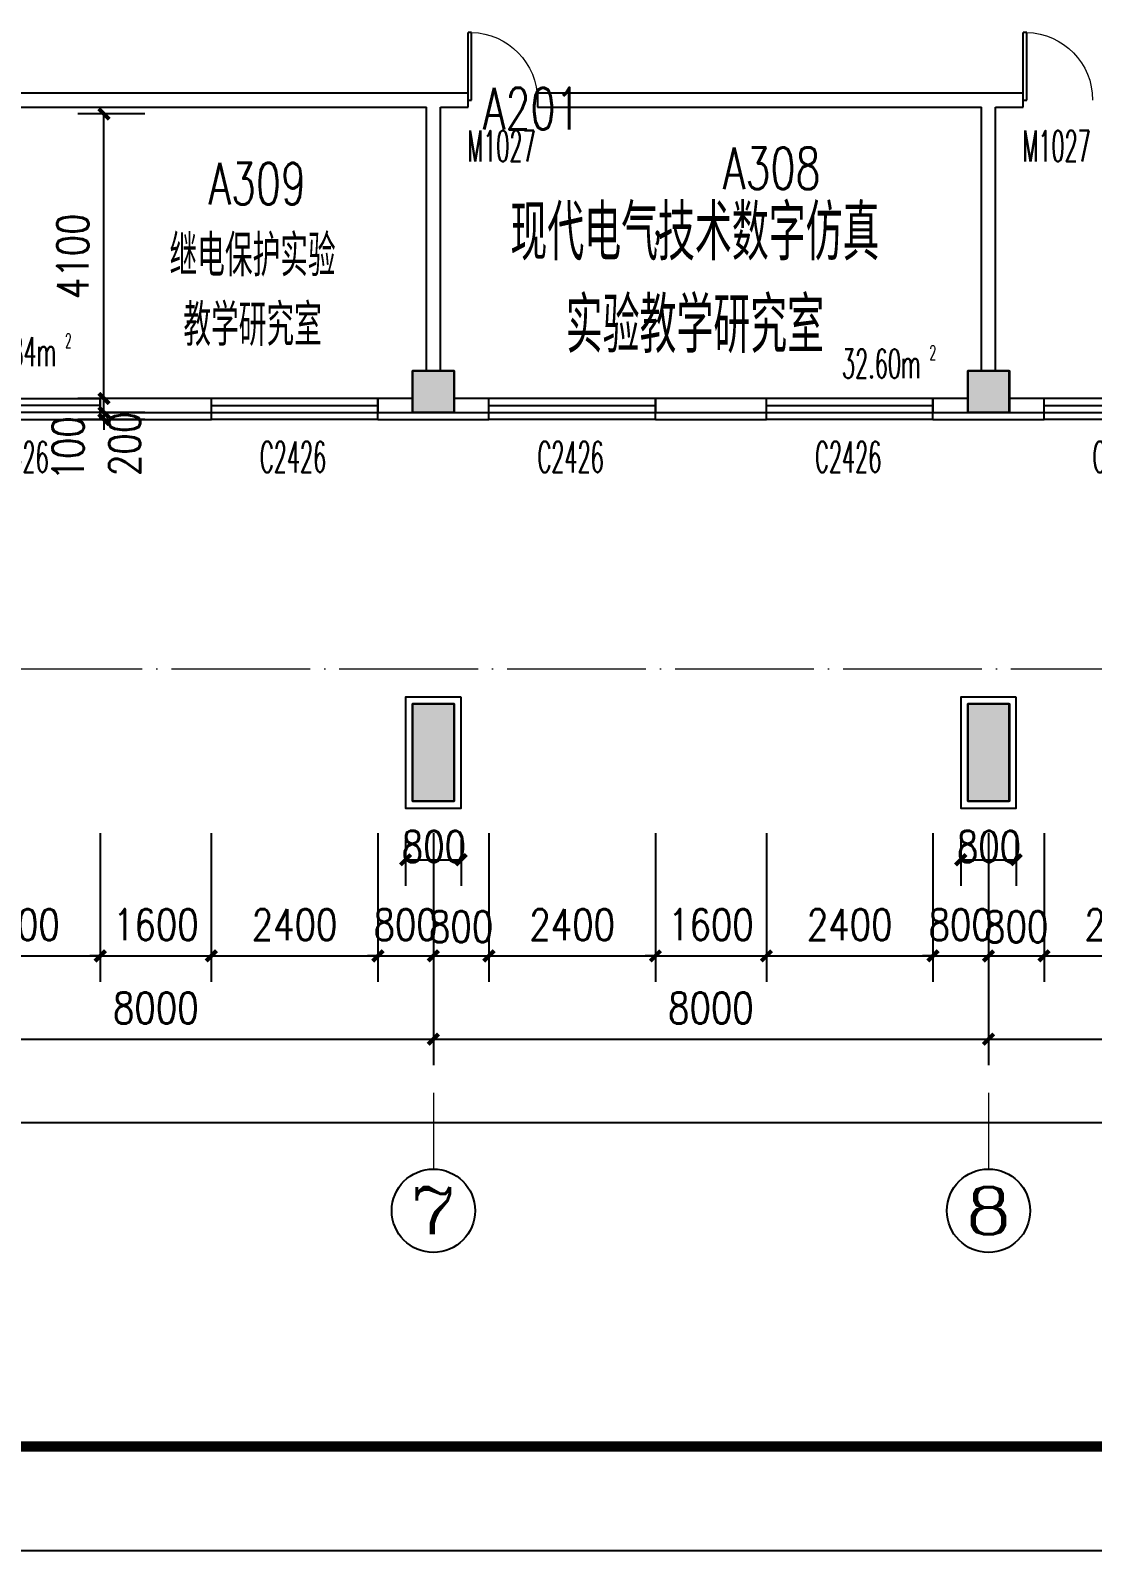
# Model space of a CAD drawing. Extents: x 1417642 to 3570900, y 124798 to 1191112.
# Drawn here: x 1479603 to 1494910, y 380098 to 401999 of the extents above; entities that cross this region are included whole.
import ezdxf
from ezdxf.enums import TextEntityAlignment as Align

# ---------------------------------------------------------------- set-up
doc = ezdxf.new("R2010")
doc.units = 0
doc.header["$LTSCALE"] = 1000
doc.header["$MEASUREMENT"] = 0
doc.linetypes.add('DOTE', pattern=[2.42, 2, -0.2, 0.02, -0.2])
doc.layers.get('0').update_dxf_attribs({"linetype": 'CONTINUOUS'})
doc.layers.get('Defpoints').update_dxf_attribs({"linetype": 'CONTINUOUS'})
for name, color, linetype in [('AXIS', 3, 'CONTINUOUS'), ('AXIS_TEXT', 7, 'CONTINUOUS'), ('colu', 2, 'CONTINUOUS'), ('COLUMN', 9, 'CONTINUOUS'), ('DOTE', 1, 'DOTE'), ('PUB_DIM', 3, 'CONTINUOUS'), ('PUB_HATCH', 8, 'CONTINUOUS'), ('PUB_TEXT', 40, 'CONTINUOUS'), ('PUB_TITLE', 4, 'CONTINUOUS'), ('SPACE', 7, 'CONTINUOUS'), ('SURFACE', 6, 'CONTINUOUS'), ('tiaozheng', 20, 'CONTINUOUS'), ('WALL', 4, 'CONTINUOUS'), ('WINDOW', 2, 'CONTINUOUS'), ('WINDOW_TEXT', 7, 'CONTINUOUS'), ('填充', 252, 'CONTINUOUS'), ('柱填充 @ 1', 8, 'CONTINUOUS'), ('立面造型', 40, 'CONTINUOUS')]:
    doc.layers.add(name, color=color, linetype=linetype)
doc.styles.add('_TCH_AXIS', font='COMPLEX', dxfattribs={"bigfont": 'GBCBIG'})
doc.styles.add('_TCH_SPACE', font='ROMANS', dxfattribs={"width": 0.7, "height": 5, "bigfont": 'Z'})
doc.styles.add('_TCH_WINDOW', font='ROMANS.shx', dxfattribs={"width": 0.7, "height": 400, "bigfont": 'Z.shx'})
doc.styles.add('DIM_FONT', font='SIMPLEX.shx', dxfattribs={"width": 0.8})
doc.styles.add('Z', font='ROMANS', dxfattribs={"width": 0.7, "bigfont": 'Z'})
doc.dimstyles.new('DIMN150', dxfattribs={"dimscale": 1.5, "dimtxt": 300, "dimasz": 100, "dimexe": 250, "dimexo": 300, "dimgap": 150, "dimtad": 1, "dimdec": 0, "dimzin": 0, "dimdsep": 46, "dimtxsty": 'DIM_FONT', "dimblk": 'ARCHTICK', "dimcen": 0.09, "dimdle": 1.5, "dimclrt": 7, "dimazin": 2, "dimtfac": 1, "dimtdec": 0, "dimtix": 1, "dimtmove": 2, "dimatfit": 3, "dimldrblk": 'ARCHTICK', "dimfxl": 1, "dimtolj": 1, "dimtzin": 0, "dimarcsym": 0})

# ---------------------------------------------------------------- blocks, each defined once
blk = doc.blocks.new('5873')
at = {"layer": '柱填充 @ 1', "ltscale": 1000}
for points in [[(1549228, 698485), (1549828, 698485), (1549828, 697885), (1549228, 697885)], [(1557228, 698485), (1557828, 698485), (1557828, 697885), (1557228, 697885)], [(1549228, 693685), (1549828, 693685), (1549828, 692285), (1549228, 692285)], [(1557228, 693685), (1557828, 693685), (1557828, 692285), (1557228, 692285)]]:
    blk.add_hatch(color=256, dxfattribs=at).paths.add_polyline_path(points)
at = {"layer": 'colu', "ltscale": 1000}
for points in [[(1549228, 698485), (1549828, 698485), (1549828, 697885), (1549228, 697885)], [(1557228, 698485), (1557828, 698485), (1557828, 697885), (1557228, 697885)], [(1549228, 693685), (1549828, 693685), (1549828, 692285), (1549228, 692285)], [(1557228, 693685), (1557828, 693685), (1557828, 692285), (1557228, 692285)]]:
    blk.add_lwpolyline(points, close=True, dxfattribs=at)
blk = doc.blocks.new('_ArchTick')
at = {"color": 0, "linetype": 'ByBlock', "const_width": 0.4}
blk.add_lwpolyline([(-0.5, -0.5), (0.5, 0.5)], dxfattribs=at)
blk = doc.blocks.new('*D840')
at = {"layer": 'Defpoints', "color": 0}
for p in [(1480663, 396495), (1481702, 396495), (1481702, 396395)]:
    blk.add_point(p, dxfattribs=at)
at = {"layer": 'PUB_DIM', "color": 0, "lineweight": -2}
for p, q in [((1480663, 396495), (1480663, 396645)), ((1481252, 396495), (1480288, 396495)), ((1480663, 396395), (1480663, 396495)), ((1481252, 396395), (1480288, 396395)), ((1480663, 396395), (1480663, 396245))]:
    blk.add_line(p, q, dxfattribs=at)
at = {"layer": 'PUB_DIM', "color": 0, "lineweight": -2, "xscale": 150, "yscale": 150, "zscale": 150}
for p, rotation in [((1480663, 396495), 270), ((1480663, 396395), 90)]:
    blk.add_blockref('_ArchTick', p, dxfattribs=dict(at, rotation=rotation))
at = {"layer": 'PUB_DIM', "color": 7, "insert": (1480146, 395978), "char_height": 450, "attachment_point": 5, "rotation": 90, "style": 'DIM_FONT'}
blk.add_mtext('\\A1;100', dxfattribs=at)
blk = doc.blocks.new('*D841')
at = {"layer": 'Defpoints', "color": 0}
for p in [(1480663, 396695), (1481702, 396695), (1481702, 396495)]:
    blk.add_point(p, dxfattribs=at)
at = {"layer": 'PUB_DIM', "color": 0, "lineweight": -2}
for p, q in [((1480663, 396695), (1480663, 396845)), ((1481252, 396695), (1480288, 396695)), ((1480663, 396495), (1480663, 396695)), ((1481252, 396495), (1480288, 396495)), ((1480663, 396495), (1480663, 396345))]:
    blk.add_line(p, q, dxfattribs=at)
at = {"layer": 'PUB_DIM', "color": 0, "lineweight": -2, "xscale": 150, "yscale": 150, "zscale": 150}
for p, rotation in [((1480663, 396695), 270), ((1480663, 396495), 90)]:
    blk.add_blockref('_ArchTick', p, dxfattribs=dict(at, rotation=rotation))
at = {"layer": 'PUB_DIM', "color": 7, "insert": (1480961, 396042), "char_height": 450, "attachment_point": 5, "rotation": 90, "style": 'DIM_FONT'}
blk.add_mtext('\\A1;200', dxfattribs=at)
blk = doc.blocks.new('*D842')
at = {"layer": 'Defpoints', "color": 0}
for p in [(1480663, 400795), (1481702, 400795), (1481702, 396695)]:
    blk.add_point(p, dxfattribs=at)
at = {"layer": 'PUB_DIM', "color": 0, "lineweight": -2}
for p, q in [((1481252, 400795), (1480288, 400795)), ((1480663, 396693), (1480663, 400798)), ((1481252, 396695), (1480288, 396695))]:
    blk.add_line(p, q, dxfattribs=at)
at = {"layer": 'PUB_DIM', "color": 0, "lineweight": -2, "xscale": 150, "yscale": 150, "zscale": 150}
for p, rotation in [((1480663, 400795), 90), ((1480663, 396695), 270)]:
    blk.add_blockref('_ArchTick', p, dxfattribs=dict(at, rotation=rotation))
at = {"layer": 'PUB_DIM', "color": 7, "insert": (1480213, 398745), "char_height": 450, "attachment_point": 5, "rotation": 90, "style": 'DIM_FONT'}
blk.add_mtext('\\A1;4100', dxfattribs=at)
blk = doc.blocks.new('*D1757')
at = {"layer": 'Defpoints', "color": 0}
for p in [(1485010, 390795), (1485810, 390795), (1485810, 390051)]:
    blk.add_point(p, dxfattribs=at)
at = {"layer": 'PUB_DIM', "color": 0, "lineweight": -2}
for p, q in [((1485010, 390345), (1485010, 389676)), ((1485810, 390345), (1485810, 389676)), ((1485008, 390051), (1485813, 390051))]:
    blk.add_line(p, q, dxfattribs=at)
at = {"layer": 'PUB_DIM', "color": 0, "lineweight": -2, "xscale": 150, "yscale": 150, "zscale": 150, "rotation": 180}
blk.add_blockref('_ArchTick', (1485010, 390051), dxfattribs=at)
at = {"layer": 'PUB_DIM', "color": 0, "lineweight": -2, "xscale": 150, "yscale": 150, "zscale": 150}
blk.add_blockref('_ArchTick', (1485810, 390051), dxfattribs=at)
at = {"layer": 'PUB_DIM', "color": 7, "insert": (1485417, 390242), "char_height": 450, "attachment_point": 5, "style": 'DIM_FONT'}
blk.add_mtext('\\A1;800', dxfattribs=at)
blk = doc.blocks.new('*D1758')
at = {"layer": 'Defpoints', "color": 0}
for p in [(1493010, 390795), (1493810, 390795), (1493810, 390051)]:
    blk.add_point(p, dxfattribs=at)
at = {"layer": 'PUB_DIM', "color": 0, "lineweight": -2}
for p, q in [((1493010, 390345), (1493010, 389676)), ((1493810, 390345), (1493810, 389676)), ((1493008, 390051), (1493813, 390051))]:
    blk.add_line(p, q, dxfattribs=at)
at = {"layer": 'PUB_DIM', "color": 0, "lineweight": -2, "xscale": 150, "yscale": 150, "zscale": 150, "rotation": 180}
blk.add_blockref('_ArchTick', (1493010, 390051), dxfattribs=at)
at = {"layer": 'PUB_DIM', "color": 0, "lineweight": -2, "xscale": 150, "yscale": 150, "zscale": 150}
blk.add_blockref('_ArchTick', (1493810, 390051), dxfattribs=at)
at = {"layer": 'PUB_DIM', "color": 7, "insert": (1493417, 390242), "char_height": 450, "attachment_point": 5, "style": 'DIM_FONT'}
blk.add_mtext('\\A1;800', dxfattribs=at)
blk = doc.blocks.new('*D2039')
at = {"layer": 'AXIS', "color": 0, "lineweight": -2}
for p, q in [((1439810, 388789), (1439810, 385891)), ((1588610, 388789), (1588610, 385891)), ((1439808, 386266), (1588613, 386266))]:
    blk.add_line(p, q, dxfattribs=at)
at = {"layer": 'Defpoints', "color": 0}
for p in [(1439810, 389239), (1588610, 389239), (1588610, 386266)]:
    blk.add_point(p, dxfattribs=at)
at = {"layer": 'AXIS', "color": 0, "lineweight": -2, "xscale": 150, "yscale": 150, "zscale": 150, "rotation": 180}
blk.add_blockref('_ArchTick', (1439810, 386266), dxfattribs=at)
at = {"layer": 'AXIS', "color": 0, "lineweight": -2, "xscale": 150, "yscale": 150, "zscale": 150}
blk.add_blockref('_ArchTick', (1588610, 386266), dxfattribs=at)
at = {"layer": 'AXIS', "color": 7, "insert": (1514210, 386716), "char_height": 450, "attachment_point": 5, "style": 'DIM_FONT'}
blk.add_mtext('\\A1;148800', dxfattribs=at)
blk = doc.blocks.new('*D2045')
at = {"layer": 'AXIS', "color": 0, "lineweight": -2}
for p, q in [((1477410, 389773), (1477410, 387091)), ((1485410, 389773), (1485410, 387091)), ((1477408, 387466), (1485413, 387466))]:
    blk.add_line(p, q, dxfattribs=at)
at = {"layer": 'Defpoints', "color": 0}
for p in [(1477410, 390223), (1485410, 390223), (1485410, 387466)]:
    blk.add_point(p, dxfattribs=at)
at = {"layer": 'AXIS', "color": 0, "lineweight": -2, "xscale": 150, "yscale": 150, "zscale": 150, "rotation": 180}
blk.add_blockref('_ArchTick', (1477410, 387466), dxfattribs=at)
at = {"layer": 'AXIS', "color": 0, "lineweight": -2, "xscale": 150, "yscale": 150, "zscale": 150}
blk.add_blockref('_ArchTick', (1485410, 387466), dxfattribs=at)
at = {"layer": 'AXIS', "color": 7, "insert": (1481410, 387916), "char_height": 450, "attachment_point": 5, "style": 'DIM_FONT'}
blk.add_mtext('\\A1;8000', dxfattribs=at)
blk = doc.blocks.new('*D2046')
at = {"layer": 'AXIS', "color": 0, "lineweight": -2}
for p, q in [((1485410, 389773), (1485410, 387091)), ((1493410, 389773), (1493410, 387091)), ((1485408, 387466), (1493413, 387466))]:
    blk.add_line(p, q, dxfattribs=at)
at = {"layer": 'Defpoints', "color": 0}
for p in [(1485410, 390223), (1493410, 390223), (1493410, 387466)]:
    blk.add_point(p, dxfattribs=at)
at = {"layer": 'AXIS', "color": 0, "lineweight": -2, "xscale": 150, "yscale": 150, "zscale": 150, "rotation": 180}
blk.add_blockref('_ArchTick', (1485410, 387466), dxfattribs=at)
at = {"layer": 'AXIS', "color": 0, "lineweight": -2, "xscale": 150, "yscale": 150, "zscale": 150}
blk.add_blockref('_ArchTick', (1493410, 387466), dxfattribs=at)
at = {"layer": 'AXIS', "color": 7, "insert": (1489410, 387916), "char_height": 450, "attachment_point": 5, "style": 'DIM_FONT'}
blk.add_mtext('\\A1;8000', dxfattribs=at)
blk = doc.blocks.new('*D2047')
at = {"layer": 'AXIS', "color": 0, "lineweight": -2}
for p, q in [((1493410, 389773), (1493410, 387091)), ((1501410, 389773), (1501410, 387091)), ((1493408, 387466), (1501413, 387466))]:
    blk.add_line(p, q, dxfattribs=at)
at = {"layer": 'Defpoints', "color": 0}
for p in [(1493410, 390223), (1501410, 390223), (1501410, 387466)]:
    blk.add_point(p, dxfattribs=at)
at = {"layer": 'AXIS', "color": 0, "lineweight": -2, "xscale": 150, "yscale": 150, "zscale": 150, "rotation": 180}
blk.add_blockref('_ArchTick', (1493410, 387466), dxfattribs=at)
at = {"layer": 'AXIS', "color": 0, "lineweight": -2, "xscale": 150, "yscale": 150, "zscale": 150}
blk.add_blockref('_ArchTick', (1501410, 387466), dxfattribs=at)
at = {"layer": 'AXIS', "color": 7, "insert": (1497410, 387916), "char_height": 450, "attachment_point": 5, "style": 'DIM_FONT'}
blk.add_mtext('\\A1;8000', dxfattribs=at)
blk = doc.blocks.new('*D2144')
at = {"layer": 'Defpoints', "color": 0}
for p in [(1478210, 390886), (1480610, 390886), (1480610, 388666)]:
    blk.add_point(p, dxfattribs=at)
at = {"layer": 'PUB_DIM', "color": 0, "lineweight": -2}
for p, q in [((1478210, 390436), (1478210, 388291)), ((1480610, 390436), (1480610, 388291)), ((1478208, 388666), (1480613, 388666))]:
    blk.add_line(p, q, dxfattribs=at)
at = {"layer": 'PUB_DIM', "color": 0, "lineweight": -2, "xscale": 150, "yscale": 150, "zscale": 150, "rotation": 180}
blk.add_blockref('_ArchTick', (1478210, 388666), dxfattribs=at)
at = {"layer": 'PUB_DIM', "color": 0, "lineweight": -2, "xscale": 150, "yscale": 150, "zscale": 150}
blk.add_blockref('_ArchTick', (1480610, 388666), dxfattribs=at)
at = {"layer": 'PUB_DIM', "color": 7, "insert": (1479410, 389116), "char_height": 450, "attachment_point": 5, "style": 'DIM_FONT'}
blk.add_mtext('\\A1;2400', dxfattribs=at)
blk = doc.blocks.new('*D2145')
at = {"layer": 'Defpoints', "color": 0}
for p in [(1480610, 390886), (1482210, 390886), (1482210, 388666)]:
    blk.add_point(p, dxfattribs=at)
at = {"layer": 'PUB_DIM', "color": 0, "lineweight": -2}
for p, q in [((1480610, 390436), (1480610, 388291)), ((1482210, 390436), (1482210, 388291)), ((1480610, 388666), (1480460, 388666)), ((1480610, 388666), (1482210, 388666)), ((1482210, 388666), (1482360, 388666))]:
    blk.add_line(p, q, dxfattribs=at)
at = {"layer": 'PUB_DIM', "color": 0, "lineweight": -2, "xscale": 150, "yscale": 150, "zscale": 150}
blk.add_blockref('_ArchTick', (1480610, 388666), dxfattribs=at)
at = {"layer": 'PUB_DIM', "color": 0, "lineweight": -2, "xscale": 150, "yscale": 150, "zscale": 150, "rotation": 180}
blk.add_blockref('_ArchTick', (1482210, 388666), dxfattribs=at)
at = {"layer": 'PUB_DIM', "color": 7, "insert": (1481410, 389116), "char_height": 450, "attachment_point": 5, "style": 'DIM_FONT'}
blk.add_mtext('\\A1;1600', dxfattribs=at)
blk = doc.blocks.new('*D2146')
at = {"layer": 'Defpoints', "color": 0}
for p in [(1482210, 390886), (1484610, 390886), (1484610, 388666)]:
    blk.add_point(p, dxfattribs=at)
at = {"layer": 'PUB_DIM', "color": 0, "lineweight": -2}
for p, q in [((1482210, 390436), (1482210, 388291)), ((1484610, 390436), (1484610, 388291)), ((1482208, 388666), (1484613, 388666))]:
    blk.add_line(p, q, dxfattribs=at)
at = {"layer": 'PUB_DIM', "color": 0, "lineweight": -2, "xscale": 150, "yscale": 150, "zscale": 150, "rotation": 180}
blk.add_blockref('_ArchTick', (1482210, 388666), dxfattribs=at)
at = {"layer": 'PUB_DIM', "color": 0, "lineweight": -2, "xscale": 150, "yscale": 150, "zscale": 150}
blk.add_blockref('_ArchTick', (1484610, 388666), dxfattribs=at)
at = {"layer": 'PUB_DIM', "color": 7, "insert": (1483410, 389116), "char_height": 450, "attachment_point": 5, "style": 'DIM_FONT'}
blk.add_mtext('\\A1;2400', dxfattribs=at)
blk = doc.blocks.new('*D2147')
at = {"layer": 'Defpoints', "color": 0}
for p in [(1484610, 390886), (1485410, 390886), (1485410, 388666)]:
    blk.add_point(p, dxfattribs=at)
at = {"layer": 'PUB_DIM', "color": 0, "lineweight": -2}
for p, q in [((1484610, 390436), (1484610, 388291)), ((1485410, 390436), (1485410, 388291)), ((1484610, 388666), (1484460, 388666)), ((1484610, 388666), (1485410, 388666)), ((1485410, 388666), (1485560, 388666))]:
    blk.add_line(p, q, dxfattribs=at)
at = {"layer": 'PUB_DIM', "color": 0, "lineweight": -2, "xscale": 150, "yscale": 150, "zscale": 150}
blk.add_blockref('_ArchTick', (1484610, 388666), dxfattribs=at)
at = {"layer": 'PUB_DIM', "color": 0, "lineweight": -2, "xscale": 150, "yscale": 150, "zscale": 150, "rotation": 180}
blk.add_blockref('_ArchTick', (1485410, 388666), dxfattribs=at)
at = {"layer": 'PUB_DIM', "color": 7, "insert": (1485010, 389116), "char_height": 450, "attachment_point": 5, "style": 'DIM_FONT'}
blk.add_mtext('\\A1;800', dxfattribs=at)
blk = doc.blocks.new('*D2148')
at = {"layer": 'Defpoints', "color": 0}
for p in [(1485410, 390886), (1486210, 390886), (1486210, 388666)]:
    blk.add_point(p, dxfattribs=at)
at = {"layer": 'PUB_DIM', "color": 0, "lineweight": -2}
for p, q in [((1485410, 390436), (1485410, 388291)), ((1486210, 390436), (1486210, 388291)), ((1485408, 388666), (1486213, 388666))]:
    blk.add_line(p, q, dxfattribs=at)
at = {"layer": 'PUB_DIM', "color": 0, "lineweight": -2, "xscale": 150, "yscale": 150, "zscale": 150, "rotation": 180}
blk.add_blockref('_ArchTick', (1485410, 388666), dxfattribs=at)
at = {"layer": 'PUB_DIM', "color": 0, "lineweight": -2, "xscale": 150, "yscale": 150, "zscale": 150}
blk.add_blockref('_ArchTick', (1486210, 388666), dxfattribs=at)
at = {"layer": 'PUB_DIM', "color": 7, "insert": (1485810, 389087), "char_height": 450, "attachment_point": 5, "style": 'DIM_FONT'}
blk.add_mtext('\\A1;800', dxfattribs=at)
blk = doc.blocks.new('*D2149')
at = {"layer": 'Defpoints', "color": 0}
for p in [(1486210, 390886), (1488610, 390886), (1488610, 388666)]:
    blk.add_point(p, dxfattribs=at)
at = {"layer": 'PUB_DIM', "color": 0, "lineweight": -2}
for p, q in [((1486210, 390436), (1486210, 388291)), ((1488610, 390436), (1488610, 388291)), ((1486208, 388666), (1488613, 388666))]:
    blk.add_line(p, q, dxfattribs=at)
at = {"layer": 'PUB_DIM', "color": 0, "lineweight": -2, "xscale": 150, "yscale": 150, "zscale": 150, "rotation": 180}
blk.add_blockref('_ArchTick', (1486210, 388666), dxfattribs=at)
at = {"layer": 'PUB_DIM', "color": 0, "lineweight": -2, "xscale": 150, "yscale": 150, "zscale": 150}
blk.add_blockref('_ArchTick', (1488610, 388666), dxfattribs=at)
at = {"layer": 'PUB_DIM', "color": 7, "insert": (1487410, 389116), "char_height": 450, "attachment_point": 5, "style": 'DIM_FONT'}
blk.add_mtext('\\A1;2400', dxfattribs=at)
blk = doc.blocks.new('*D2150')
at = {"layer": 'Defpoints', "color": 0}
for p in [(1488610, 390886), (1490210, 390886), (1490210, 388666)]:
    blk.add_point(p, dxfattribs=at)
at = {"layer": 'PUB_DIM', "color": 0, "lineweight": -2}
for p, q in [((1488610, 390436), (1488610, 388291)), ((1490210, 390436), (1490210, 388291)), ((1488610, 388666), (1488460, 388666)), ((1488610, 388666), (1490210, 388666)), ((1490210, 388666), (1490360, 388666))]:
    blk.add_line(p, q, dxfattribs=at)
at = {"layer": 'PUB_DIM', "color": 0, "lineweight": -2, "xscale": 150, "yscale": 150, "zscale": 150}
blk.add_blockref('_ArchTick', (1488610, 388666), dxfattribs=at)
at = {"layer": 'PUB_DIM', "color": 0, "lineweight": -2, "xscale": 150, "yscale": 150, "zscale": 150, "rotation": 180}
blk.add_blockref('_ArchTick', (1490210, 388666), dxfattribs=at)
at = {"layer": 'PUB_DIM', "color": 7, "insert": (1489410, 389116), "char_height": 450, "attachment_point": 5, "style": 'DIM_FONT'}
blk.add_mtext('\\A1;1600', dxfattribs=at)
blk = doc.blocks.new('*D2151')
at = {"layer": 'Defpoints', "color": 0}
for p in [(1490210, 390886), (1492610, 390886), (1492610, 388666)]:
    blk.add_point(p, dxfattribs=at)
at = {"layer": 'PUB_DIM', "color": 0, "lineweight": -2}
for p, q in [((1490210, 390436), (1490210, 388291)), ((1492610, 390436), (1492610, 388291)), ((1490208, 388666), (1492613, 388666))]:
    blk.add_line(p, q, dxfattribs=at)
at = {"layer": 'PUB_DIM', "color": 0, "lineweight": -2, "xscale": 150, "yscale": 150, "zscale": 150, "rotation": 180}
blk.add_blockref('_ArchTick', (1490210, 388666), dxfattribs=at)
at = {"layer": 'PUB_DIM', "color": 0, "lineweight": -2, "xscale": 150, "yscale": 150, "zscale": 150}
blk.add_blockref('_ArchTick', (1492610, 388666), dxfattribs=at)
at = {"layer": 'PUB_DIM', "color": 7, "insert": (1491410, 389116), "char_height": 450, "attachment_point": 5, "style": 'DIM_FONT'}
blk.add_mtext('\\A1;2400', dxfattribs=at)
blk = doc.blocks.new('*D2152')
at = {"layer": 'Defpoints', "color": 0}
for p in [(1492610, 390886), (1493410, 390886), (1493410, 388666)]:
    blk.add_point(p, dxfattribs=at)
at = {"layer": 'PUB_DIM', "color": 0, "lineweight": -2}
for p, q in [((1492610, 390436), (1492610, 388291)), ((1493410, 390436), (1493410, 388291)), ((1492610, 388666), (1492460, 388666)), ((1492610, 388666), (1493410, 388666)), ((1493410, 388666), (1493560, 388666))]:
    blk.add_line(p, q, dxfattribs=at)
at = {"layer": 'PUB_DIM', "color": 0, "lineweight": -2, "xscale": 150, "yscale": 150, "zscale": 150}
blk.add_blockref('_ArchTick', (1492610, 388666), dxfattribs=at)
at = {"layer": 'PUB_DIM', "color": 0, "lineweight": -2, "xscale": 150, "yscale": 150, "zscale": 150, "rotation": 180}
blk.add_blockref('_ArchTick', (1493410, 388666), dxfattribs=at)
at = {"layer": 'PUB_DIM', "color": 7, "insert": (1493010, 389116), "char_height": 450, "attachment_point": 5, "style": 'DIM_FONT'}
blk.add_mtext('\\A1;800', dxfattribs=at)
blk = doc.blocks.new('*D2153')
at = {"layer": 'Defpoints', "color": 0}
for p in [(1493410, 390886), (1494210, 390886), (1494210, 388666)]:
    blk.add_point(p, dxfattribs=at)
at = {"layer": 'PUB_DIM', "color": 0, "lineweight": -2}
for p, q in [((1493410, 390436), (1493410, 388291)), ((1494210, 390436), (1494210, 388291)), ((1493408, 388666), (1494213, 388666))]:
    blk.add_line(p, q, dxfattribs=at)
at = {"layer": 'PUB_DIM', "color": 0, "lineweight": -2, "xscale": 150, "yscale": 150, "zscale": 150, "rotation": 180}
blk.add_blockref('_ArchTick', (1493410, 388666), dxfattribs=at)
at = {"layer": 'PUB_DIM', "color": 0, "lineweight": -2, "xscale": 150, "yscale": 150, "zscale": 150}
blk.add_blockref('_ArchTick', (1494210, 388666), dxfattribs=at)
at = {"layer": 'PUB_DIM', "color": 7, "insert": (1493810, 389086), "char_height": 450, "attachment_point": 5, "style": 'DIM_FONT'}
blk.add_mtext('\\A1;800', dxfattribs=at)
blk = doc.blocks.new('*D2154')
at = {"layer": 'Defpoints', "color": 0}
for p in [(1494210, 390886), (1496610, 390886), (1496610, 388666)]:
    blk.add_point(p, dxfattribs=at)
at = {"layer": 'PUB_DIM', "color": 0, "lineweight": -2}
for p, q in [((1494210, 390436), (1494210, 388291)), ((1496610, 390436), (1496610, 388291)), ((1494208, 388666), (1496613, 388666))]:
    blk.add_line(p, q, dxfattribs=at)
at = {"layer": 'PUB_DIM', "color": 0, "lineweight": -2, "xscale": 150, "yscale": 150, "zscale": 150, "rotation": 180}
blk.add_blockref('_ArchTick', (1494210, 388666), dxfattribs=at)
at = {"layer": 'PUB_DIM', "color": 0, "lineweight": -2, "xscale": 150, "yscale": 150, "zscale": 150}
blk.add_blockref('_ArchTick', (1496610, 388666), dxfattribs=at)
at = {"layer": 'PUB_DIM', "color": 7, "insert": (1495410, 389116), "char_height": 450, "attachment_point": 5, "style": 'DIM_FONT'}
blk.add_mtext('\\A1;2400', dxfattribs=at)
blk = doc.blocks.new('_FZH')
blk.add_lwpolyline([(-0.5, -0.5), (0.5, -0.5), (0.5, 0.5), (-0.5, 0.5)], close=True)
at = {"layer": 'PUB_HATCH'}
blk.add_solid([(-0.5, -0.5), (0.5, -0.5), (-0.5, 0.5), (0.5, 0.5)], dxfattribs=at)
blk = doc.blocks.new('$TCHSYS$WIN2D')
for p, q in [((-0.5, 0.5), (0.5, 0.5)), ((-0.5, 0.5), (-0.5, -0.5)), ((0.5, 0.5), (0.5, -0.5)), ((0.5, 0.1667), (-0.5, 0.1667)), ((0.5, -0.1667), (-0.5, -0.1667)), ((-0.5, -0.5), (0.5, -0.5))]:
    blk.add_line(p, q)
blk = doc.blocks.new('$DorLib2D$00000001')
for p, q in [((0.45, 0.975), (0.5, 0.975)), ((0.45, 0), (0.45, 0.975)), ((0.5, 0), (0.5, 0.975)), ((0.5, 0), (0.45, 0))]:
    blk.add_line(p, q)
at = {"lineweight": 13}
blk.add_arc((0.475, 0), 0.975, 91.4693, 180, dxfattribs=at)

msp = doc.modelspace()

# ---------------------------------------------------------------- linework, layer by layer
at = {"layer": 'AXIS', "lineweight": 0}
for p, q in [((1485410.3, 386691.4), (1485410.3, 385594.9)), ((1493410.3, 386691.4), (1493410.3, 385594.9))]:
    msp.add_line(p, q, dxfattribs=at)
at = {"layer": 'AXIS'}
for centre in [(1485410.3, 384994.9), (1493410.3, 384994.9)]:
    msp.add_circle(centre, 600, dxfattribs=at)
at = {"layer": 'DOTE', "lineweight": 0}
msp.add_lwpolyline([(1597373.8, 392795.5), (1432083.9, 392795.5)], dxfattribs=at)
at = {"layer": 'PUB_TITLE'}
msp.add_lwpolyline([(1417642.3, 380098.4), (1618342.3, 380098.4), (1618342.3, 506248.4), (1417642.3, 506248.4)], close=True, dxfattribs=at)
at = {"layer": 'PUB_TITLE', "const_width": 150}
msp.add_lwpolyline([(1421392.3, 381598.4), (1616842.3, 381598.4), (1616842.3, 504748.4), (1421392.3, 504748.4)], close=True, dxfattribs=at)
at = {"layer": 'SURFACE'}
for p, q in [((1480610.3, 396395.5), (1480610.3, 396495.5)), ((1482210.3, 396395.5), (1482210.3, 396495.5)), ((1484610.3, 396395.5), (1484610.3, 396495.5)), ((1486210.3, 396395.5), (1486210.3, 396495.5)), ((1488610.3, 396395.5), (1488610.3, 396495.5)), ((1490210.3, 396395.5), (1490210.3, 396495.5)), ((1492610.3, 396395.5), (1492610.3, 396495.5)), ((1494210.3, 396395.5), (1494210.3, 396495.5)), ((1480610.3, 396395.5), (1482210.3, 396395.5)), ((1484610.3, 396395.5), (1485410.3, 396395.5)), ((1485410.3, 396395.5), (1486210.3, 396395.5)), ((1488610.3, 396395.5), (1490210.3, 396395.5)), ((1492610.3, 396395.5), (1493410.3, 396395.5)), ((1493410.3, 396395.5), (1494210.3, 396395.5))]:
    msp.add_line(p, q, dxfattribs=at)
at = {"layer": 'WALL'}
for p, q in [((1485410.3, 401095.5), (1478910.5, 401095.5)), ((1485910.5, 401095.5), (1485410.3, 401095.5)), ((1485910.5, 400895.5), (1485910.5, 401095.5)), ((1493410.3, 401095.5), (1486910.5, 401095.5)), ((1486910.5, 401095.5), (1486910.5, 400895.5)), ((1493910.5, 401095.5), (1493410.3, 401095.5)), ((1493910.5, 400895.5), (1493910.5, 401095.5)), ((1478910.5, 400895.5), (1485310.3, 400895.5)), ((1485310.3, 397095.5), (1485310.3, 400895.5)), ((1485510.3, 397095.5), (1485510.3, 400895.5)), ((1485510.3, 400895.5), (1485910.5, 400895.5)), ((1486910.5, 400895.5), (1493310.3, 400895.5)), ((1493310.3, 397095.5), (1493310.3, 400895.5)), ((1493510.3, 397095.5), (1493510.3, 400895.5)), ((1493510.3, 400895.5), (1493910.5, 400895.5)), ((1482210.3, 396695.5), (1480610.3, 396695.5)), ((1480610.3, 396695.5), (1480610.3, 396495.5)), ((1482210.3, 396495.5), (1482210.3, 396695.5)), ((1485110.3, 396695.5), (1484610.3, 396695.5)), ((1484610.3, 396695.5), (1484610.3, 396495.5)), ((1486210.3, 396695.5), (1485710.3, 396695.5)), ((1486210.3, 396495.5), (1486210.3, 396695.5)), ((1490210.3, 396695.5), (1488610.3, 396695.5)), ((1488610.3, 396695.5), (1488610.3, 396495.5)), ((1490210.3, 396495.5), (1490210.3, 396695.5)), ((1493110.3, 396695.5), (1492610.3, 396695.5)), ((1492610.3, 396695.5), (1492610.3, 396495.5)), ((1494210.3, 396695.5), (1493710.3, 396695.5)), ((1494210.3, 396495.5), (1494210.3, 396695.5)), ((1480610.3, 396495.5), (1482210.3, 396495.5)), ((1484610.3, 396495.5), (1485110.3, 396495.5)), ((1485710.3, 396495.5), (1486210.3, 396495.5)), ((1488610.3, 396495.5), (1490210.3, 396495.5)), ((1492610.3, 396495.5), (1493110.3, 396495.5)), ((1493710.3, 396495.5), (1494210.3, 396495.5))]:
    msp.add_line(p, q, dxfattribs=at)
at = {"layer": '立面造型'}
for points in [[(1485810.3, 392395.5), (1485010.3, 392395.5), (1485010.3, 390795.5), (1485810.3, 390795.5)], [(1493810.3, 392395.5), (1493010.3, 392395.5), (1493010.3, 390795.5), (1493810.3, 390795.5)]]:
    msp.add_lwpolyline(points, close=True, dxfattribs=at)

# ---------------------------------------------------------------- block references
at = {"layer": 'COLUMN', "lineweight": 0, "xscale": 600}
for p, yscale, zscale in [((1485410.3, 396795.5), 600, 600), ((1493410.3, 396795.5), 600, 600), ((1485410.3, 391595.5), 1400, 1400), ((1493410.3, 391595.5), 1400, 1400)]:
    msp.add_blockref('_FZH', p, dxfattribs=dict(at, yscale=yscale, zscale=zscale))
at = {"layer": 'tiaozheng'}
msp.add_blockref('5873', (-64117.3, -301389.9), dxfattribs=at)
at = {"layer": 'WINDOW', "lineweight": 0}
ref = msp.add_blockref('$DorLib2D$00000001', (1486410.5, 400995.5), dxfattribs=dict(at, xscale=-1000, yscale=1000, zscale=-1000))
ref.add_attrib('A', 'M1027', (1485901.2, 400109.1), dxfattribs={"layer": 'WINDOW_TEXT', "lineweight": 0, "height": 446.25, "style": '_TCH_WINDOW', "width": 0.494118})
ref = msp.add_blockref('$DorLib2D$00000001', (1494410.5, 400995.5), dxfattribs=dict(at, xscale=-1000, yscale=1000, zscale=-1000))
ref.add_attrib('A', 'M1027', (1493901.2, 400109.1), dxfattribs={"layer": 'WINDOW_TEXT', "lineweight": 0, "height": 446.25, "style": '_TCH_WINDOW', "width": 0.494118})
at = {"layer": 'WINDOW', "color": 2}
ref = msp.add_blockref('$TCHSYS$WIN2D', (1479410.3, 396545.5), dxfattribs=dict(at, xscale=2400, yscale=-300, zscale=2400))
ref.add_attrib('A', 'C2426', (1478911.5, 395630.6), dxfattribs={"layer": 'WINDOW_TEXT', "color": 2, "height": 446.25, "style": '_TCH_WINDOW', "width": 0.494118})
ref = msp.add_blockref('$TCHSYS$WIN2D', (1483410.3, 396545.5), dxfattribs=dict(at, xscale=-2400, yscale=-300, zscale=-2400))
ref.add_attrib('A', 'C2426', (1482911.5, 395630.6), dxfattribs={"layer": 'WINDOW_TEXT', "color": 2, "height": 446.25, "style": '_TCH_WINDOW', "width": 0.494118})
ref = msp.add_blockref('$TCHSYS$WIN2D', (1487410.3, 396545.5), dxfattribs=dict(at, xscale=-2400, yscale=-300, zscale=-2400))
ref.add_attrib('A', 'C2426', (1486911.5, 395630.6), dxfattribs={"layer": 'WINDOW_TEXT', "color": 2, "height": 446.25, "style": '_TCH_WINDOW', "width": 0.494118})
ref = msp.add_blockref('$TCHSYS$WIN2D', (1491410.3, 396545.5), dxfattribs=dict(at, xscale=-2400, yscale=-300, zscale=-2400))
ref.add_attrib('A', 'C2426', (1490911.5, 395630.6), dxfattribs={"layer": 'WINDOW_TEXT', "color": 2, "height": 446.25, "style": '_TCH_WINDOW', "width": 0.494118})
ref = msp.add_blockref('$TCHSYS$WIN2D', (1495410.3, 396545.5), dxfattribs=dict(at, xscale=-2400, yscale=-300, zscale=-2400))
ref.add_attrib('A', 'C2426', (1494911.5, 395630.6), dxfattribs={"layer": 'WINDOW_TEXT', "color": 2, "height": 446.25, "style": '_TCH_WINDOW', "width": 0.494118})

# ---------------------------------------------------------------- texts
at = {"layer": 'AXIS_TEXT', "style": '_TCH_AXIS', "width": 1.5}
for s, p, p2 in [('7', (1485070.9, 384655.5), (1485749.7, 384655.5)), ('8', (1493070.9, 384655.5), (1493749.7, 384655.5))]:
    msp.add_text(s, height=678.8, dxfattribs=at).set_placement(p, p2, align=Align.FIT)
at = {"layer": 'PUB_TEXT', "color": 1, "lineweight": 60, "style": 'Z', "width": 0.7}
for s, p in [('A201', (1486126.4, 400572.7)), ('A308', (1489584.3, 399712.5)), ('A309', (1482169.5, 399493.4))]:
    msp.add_text(s, height=600, dxfattribs=at).set_placement(p)
at = {"layer": 'PUB_TEXT', "style": 'Z', "width": 0.525}
msp.add_text(',', height=480, dxfattribs=at).set_placement((1488584.6, 399054.4))
at = {"layer": 'SPACE', "style": '_TCH_SPACE', "width": 0.525}
for s, height, p in [('31.84m', 420, (1478842, 397161.4)), ('2', 210, (1480102, 397423.9)), ('32.60m', 420, (1491299.1, 396989.4)), ('2', 210, (1492559.1, 397251.9))]:
    msp.add_text(s, height=height, dxfattribs=at).set_placement(p)
at = {"layer": '填充', "attachment_point": 2, "style": '_TCH_WINDOW'}
for s, insert, char_height, width in [('{\\C2;现代电气技术数字仿真实验教学研究室}', (1489179.3, 399485.9), 800, 5653.51), ('{\\C2;继电保护实验\\P教学研究室}', (1482804.4, 399054.6), 600, 7854.488)]:
    msp.add_mtext(s, dxfattribs=dict(at, insert=insert, char_height=char_height, width=width))

# ---------------------------------------------------------------- dimensions: what is measured, and where the dimension line sits
at = {"layer": 'AXIS'}
for p1, p2, distance, picture, middle in [((1477410.3, 390222.5), (1485410.3, 390222.5), -2756.1, '*D2045', (1481410.3, 387916.4)), ((1485410.3, 390222.5), (1493410.3, 390222.5), -2756.1, '*D2046', (1489410.3, 387916.4)), ((1493410.3, 390222.5), (1501410.3, 390222.5), -2756.1, '*D2047', (1497410.3, 387916.4)), ((1439810.3, 389238.6), (1588610.3, 389238.6), -2972.2, '*D2039', (1514210.3, 386716.4))]:
    dim = msp.add_aligned_dim(p1=p1, p2=p2, distance=distance, dimstyle='DIMN150', dxfattribs=at)
    dim.commit()
    dim.dimension.update_dxf_attribs({"geometry": picture, "text_midpoint": middle})
at = {"layer": 'PUB_DIM'}
for p1, p2, distance, picture, middle in [((1481701.8, 396695.5), (1481701.8, 400795.5), 1038.6, '*D842', (1480213.1, 398745.5)), ((1478210.3, 390886.4), (1480610.3, 390886.4), -2220, '*D2144', (1479410.3, 389116.4)), ((1480610.3, 390886.4), (1482210.3, 390886.4), -2220, '*D2145', (1481410.3, 389116.4)), ((1482210.3, 390886.4), (1484610.3, 390886.4), -2220, '*D2146', (1483410.3, 389116.4)), ((1484610.3, 390886.4), (1485410.3, 390886.4), -2220, '*D2147', (1485010.3, 389116.4)), ((1486210.3, 390886.4), (1488610.3, 390886.4), -2220, '*D2149', (1487410.3, 389116.4)), ((1488610.3, 390886.4), (1490210.3, 390886.4), -2220, '*D2150', (1489410.3, 389116.4)), ((1490210.3, 390886.4), (1492610.3, 390886.4), -2220, '*D2151', (1491410.3, 389116.4)), ((1492610.3, 390886.4), (1493410.3, 390886.4), -2220, '*D2152', (1493010.3, 389116.4)), ((1494210.3, 390886.4), (1496610.3, 390886.4), -2220, '*D2154', (1495410.3, 389116.4))]:
    dim = msp.add_aligned_dim(p1=p1, p2=p2, distance=distance, dimstyle='DIMN150', dxfattribs=at)
    dim.commit()
    dim.dimension.update_dxf_attribs({"geometry": picture, "text_midpoint": middle})
for base, p1, p2, angle, picture, middle in [((1480663.1, 396695.5), (1481701.8, 396495.5), (1481701.8, 396695.5), 90, '*D841', (1480961.2, 396041.5)), ((1480663.1, 396495.5), (1481701.8, 396395.5), (1481701.8, 396495.5), 90, '*D840', (1480145.6, 395977.7)), ((1485810.3, 390051), (1485010.3, 390795.5), (1485810.3, 390795.5), 0, '*D1757', (1485416.9, 390242.2)), ((1486210.3, 388666.4), (1485410.3, 390886.4), (1486210.3, 390886.4), 360, '*D2148', (1485810.3, 389087.3)), ((1493810.3, 390051), (1493010.3, 390795.5), (1493810.3, 390795.5), 0, '*D1758', (1493416.9, 390242.2)), ((1494210.3, 388666.4), (1493410.3, 390886.4), (1494210.3, 390886.4), 360, '*D2153', (1493810.3, 389086.1))]:
    dim = msp.add_linear_dim(base=base, p1=p1, p2=p2, angle=angle, dimstyle='DIMN150', dxfattribs=at)
    dim.commit()
    dim.dimension.update_dxf_attribs({"geometry": picture, "text_midpoint": middle, "dimtype": 129})

doc.saveas('drawing.dxf')
